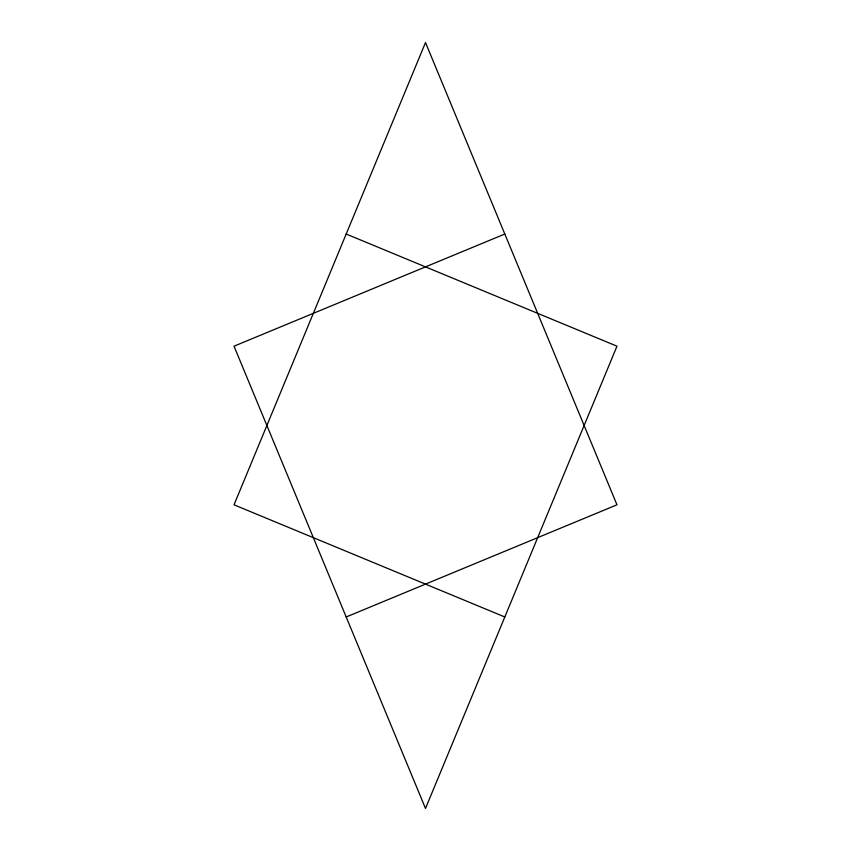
<?xml version="1.0" encoding="UTF-8"?>
<svg xmlns="http://www.w3.org/2000/svg" width="851" height="851" viewBox="0 0 851 851"><rect width="100%" height="100%" fill="white"/><g stroke="black" fill="none" stroke-linecap="round" stroke-linejoin="round"><path stroke-width="1.28" d="M504.813 234.025L234.025 346.187L425.5 808.45L616.975 346.187L346.187 234.025M346.187 616.975L616.975 504.813L425.5 42.55L234.025 504.813L504.813 616.975"/></g></svg>
